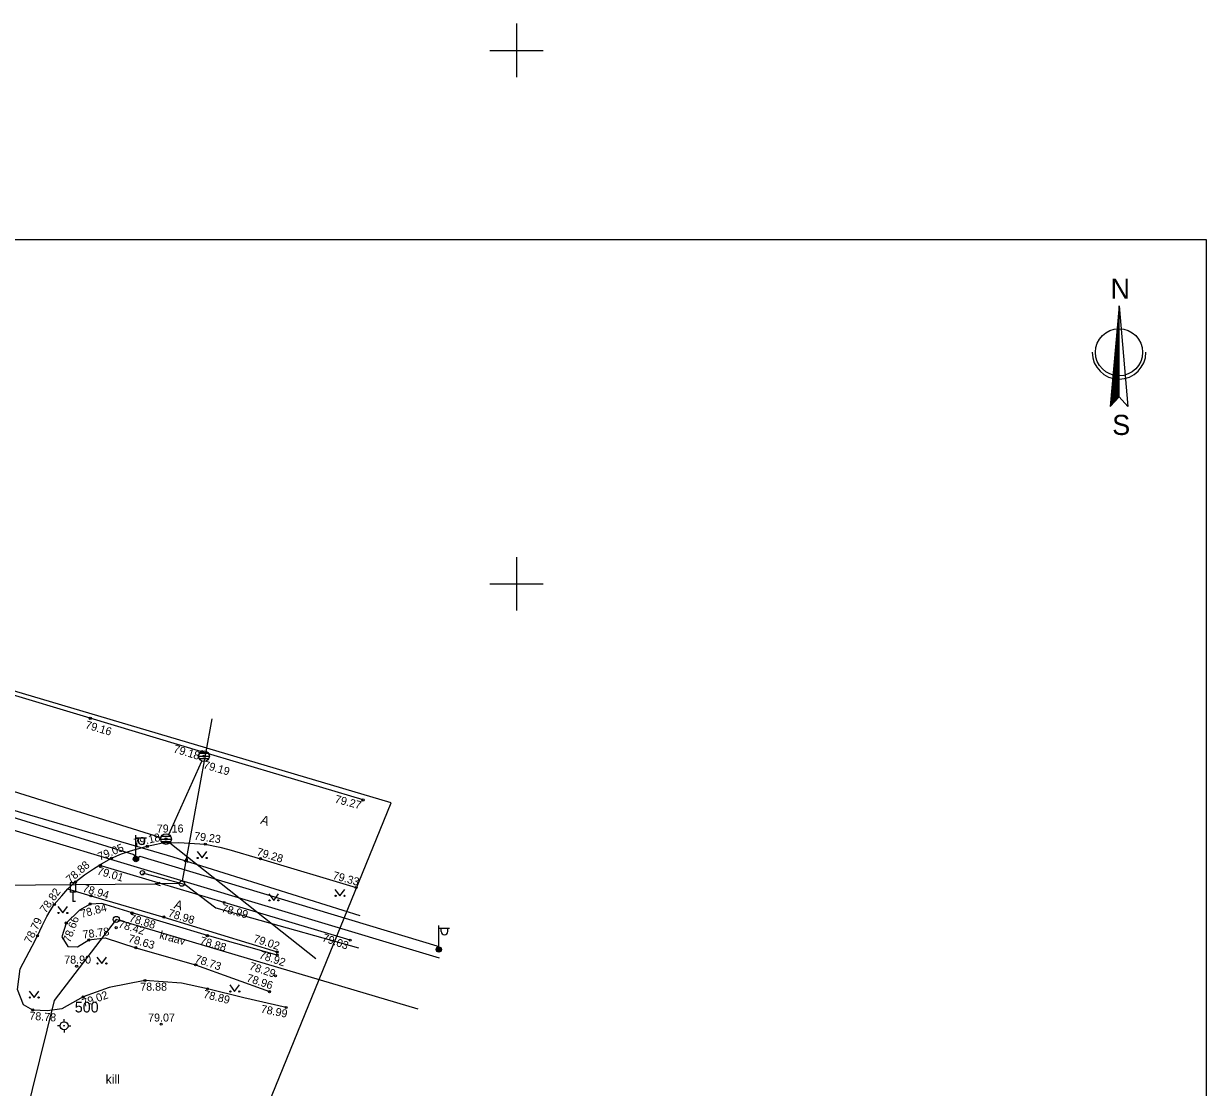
# Model space of a CAD drawing. Extents: x 632380 to 632665, y 6446648 to 6446852.
# Drawn here: x 632553.8 to 632664.6, y 6446752.8 to 6446852.5 of the extents above; entities that cross this region are included whole.
import ezdxf

# ---------------------------------------------------------------- set-up
doc = ezdxf.new("R2010")
doc.units = 0
for name, color, linetype in [('ALUSVORK', 7, 'Continuous'), ('HALJASTUS', 7, 'Continuous'), ('KORGUS', 7, 'Continuous'), ('LIIKLUS', 7, 'Continuous'), ('MOOTPIIR', 7, 'Continuous'), ('MPKAABEL', 7, 'Continuous'), ('MPOHULIIN', 7, 'Continuous'), ('PIIR', 7, 'Continuous'), ('POST', 7, 'Continuous'), ('SITRASS', 7, 'Continuous'), ('SKKAEV', 7, 'Continuous'), ('SKTRASS', 7, 'Continuous'), ('TEE', 7, 'Continuous'), ('VEEKOGU', 7, 'Continuous'), ('VORK', 7, 'Continuous'), ('VORMISTUS', 7, 'Continuous')]:
    doc.layers.add(name, color=color, linetype=linetype)

msp = doc.modelspace()

# ---------------------------------------------------------------- linework, layer by layer
at = {"layer": 'ALUSVORK'}
for p, q in [((632557.61, 6446758.97), (632557.61, 6446759.22)), ((632557.24, 6446758.6), (632556.99, 6446758.6)), ((632557.61, 6446758.22), (632557.61, 6446757.97)), ((632557.99, 6446758.6), (632558.24, 6446758.6))]:
    msp.add_line(p, q, dxfattribs=at)
for radius in [0.375, 0.022]:
    msp.add_circle((632557.61, 6446758.6), radius, dxfattribs=at)
at = {"layer": 'HALJASTUS'}
for p, q in [((632570.07, 6446774.94), (632570.53, 6446774.33)), ((632570.53, 6446774.33), (632570.98, 6446774.94)), ((632582.99, 6446771.38), (632583.45, 6446770.77)), ((632583.45, 6446770.77), (632583.9, 6446771.38)), ((632576.79, 6446770.95), (632577.25, 6446770.35)), ((632577.25, 6446770.35), (632577.7, 6446770.95)), ((632557.01, 6446769.78), (632557.48, 6446769.17)), ((632557.48, 6446769.17), (632557.92, 6446769.78)), ((632560.67, 6446765.04), (632561.14, 6446764.44)), ((632561.14, 6446764.44), (632561.58, 6446765.04)), ((632573.13, 6446762.43), (632573.59, 6446761.82)), ((632573.59, 6446761.82), (632574.04, 6446762.43)), ((632554.33, 6446761.86), (632554.79, 6446761.25)), ((632554.79, 6446761.25), (632555.24, 6446761.86))]:
    msp.add_line(p, q, dxfattribs=at)
for centre in [(632570.13, 6446774.33), (632570.96, 6446774.33), (632576.85, 6446770.35), (632577.68, 6446770.35), (632583.05, 6446770.77), (632583.88, 6446770.77), (632557.08, 6446769.17), (632557.91, 6446769.17), (632560.74, 6446764.44), (632561.57, 6446764.44), (632554.39, 6446761.25), (632555.22, 6446761.25), (632573.19, 6446761.82), (632574.02, 6446761.82)]:
    msp.add_circle(centre, 0.055, dxfattribs=at)
at = {"layer": 'KORGUS'}
for centre in [(632560.06, 6446787.41), (632570.51, 6446784.28), (632570.72, 6446783.86), (632585.62, 6446779.76), (632565.4, 6446775.42), (632567.16, 6446776.1), (632570.84, 6446775.62), (632562.05, 6446774.31), (632576.01, 6446774.26), (632561, 6446773.6), (632558.67, 6446772.08), (632584.98, 6446771.55), (632556.69, 6446769.96), (632560.05, 6446770.01), (632560.12, 6446770.78), (632572.6, 6446770.16), (632563.97, 6446769.17), (632566.96, 6446768.79), (632557.81, 6446768.23), (632562.49, 6446767.79), (632555.11, 6446767.03), (632559.92, 6446766.64), (632571.03, 6446767.05), (632584.41, 6446766.62), (632564.33, 6446765.92), (632577.58, 6446765.52), (632569.93, 6446764.32), (632577.57, 6446765.23), (632558.79, 6446764.18), (632577.41, 6446763.28), (632565.18, 6446762.85), (632571.04, 6446762.07), (632559.39, 6446761.3), (632576.85, 6446761.8), (632554.68, 6446760.08), (632578.42, 6446760.32), (632566.7, 6446758.75)]:
    msp.add_circle(centre, 0.1, dxfattribs=at)
at = {"layer": 'LIIKLUS'}
for p, q in [((632558.18, 6446771.99), (632558.18, 6446771.13)), ((632558.68, 6446771.99), (632558.18, 6446771.99)), ((632558.68, 6446771.13), (632558.18, 6446771.13)), ((632558.43, 6446771.13), (632558.43, 6446770.24)), ((632558.68, 6446771.99), (632558.68, 6446771.13)), ((632558.68, 6446770.24), (632558.43, 6446770.24))]:
    msp.add_line(p, q, dxfattribs=at)
at = {"layer": 'MOOTPIIR'}
msp.add_lwpolyline([(632442.97, 6446822.55), (632404.11, 6446797.03), (632392.41, 6446758.8), (632437.77, 6446745.21), (632424.04, 6446697.56), (632443.41, 6446684.09), (632546.18, 6446674.89), (632556.93, 6446702.62), (632588.26, 6446779.5), (632442.97, 6446822.55)], close=True, dxfattribs=at)
at = {"layer": 'MPKAABEL'}
for points in [[(632415.7, 6446819.38), (632416.02, 6446819.67), (632446.26, 6446810.68), (632446.55, 6446810.22), (632446.74, 6446810.54), (632476.53, 6446801.44), (632476.7, 6446800.97), (632477.01, 6446801.27), (632506.58, 6446792.3), (632506.73, 6446791.88), (632507.11, 6446792.15), (632535.59, 6446783.48), (632535.84, 6446783.03), (632536.27, 6446783.24), (632564.15, 6446774.64), (632564.34, 6446774.22)], [(632564.34, 6446774.22), (632564.69, 6446774.48), (632592.52, 6446766.1), (632592.72, 6446765.75)], [(632568.65, 6446771.92), (632568.96, 6446771.84), (632571.82, 6446769.64), (632585.18, 6446765.91)]]:
    msp.add_lwpolyline(points, dxfattribs=at)
at = {"layer": 'MPOHULIIN'}
for p, q in [((632568.7, 6446772.17), (632569.1, 6446774.38)), ((632569.1, 6446774.38), (632568.87, 6446773.97)), ((632569.1, 6446774.38), (632569.17, 6446773.91)), ((632566.15, 6446771.9), (632566.6, 6446772.05)), ((632568.4, 6446771.92), (632566.15, 6446771.9)), ((632566.15, 6446771.9), (632566.6, 6446771.76)), ((632568.65, 6446771.92), (632568.65, 6446771.92)), ((632568.65, 6446771.92), (632568.65, 6446771.92))]:
    msp.add_line(p, q, dxfattribs=at)
for points in [[(632569.1, 6446774.38), (632571.49, 6446787.37)], [(632521.21, 6446771.52), (632566.15, 6446771.9)]]:
    msp.add_lwpolyline(points, dxfattribs=at)
at = {"layer": 'PIIR'}
for points in [[(632425.88, 6446814.84), (632525.73, 6446785.07), (632592.74, 6446764.97)], [(632590.77, 6446760.16), (632562.5, 6446768.57), (632556.69, 6446760.96), (632547.02, 6446722.04), (632545.2, 6446723.26), (632535.44, 6446725.3)]]:
    msp.add_lwpolyline(points, dxfattribs=at)
msp.add_circle((632562.5, 6446768.57), 0.285, dxfattribs=at)
at = {"layer": 'POST'}
for p, q in [((632564.34, 6446774.47), (632564.34, 6446776.47)), ((632564.34, 6446776.22), (632565.34, 6446776.22)), ((632564.57, 6446775.9), (632564.57, 6446776.22)), ((632565.18, 6446775.9), (632565.18, 6446776.22)), ((632564.34, 6446774.22), (632564.34, 6446774.22)), ((632592.72, 6446766), (632592.72, 6446768)), ((632592.72, 6446767.75), (632593.72, 6446767.75)), ((632592.95, 6446767.43), (632592.95, 6446767.75)), ((632593.56, 6446767.43), (632593.56, 6446767.75)), ((632592.72, 6446765.75), (632592.72, 6446765.75))]:
    msp.add_line(p, q, dxfattribs=at)
msp.add_lwpolyline([(632564.95, 6446772.94), (632568.65, 6446771.92)], dxfattribs=at)
for centre, radius in [((632564.34, 6446774.22), 0.25), ((632564.34, 6446774.22), 0.225), ((632564.34, 6446774.22), 0.2), ((632564.34, 6446774.22), 0.175), ((632564.34, 6446774.22), 0.15), ((632564.34, 6446774.22), 0.125), ((632564.34, 6446774.22), 0.1), ((632564.34, 6446774.22), 0.075), ((632564.34, 6446774.22), 0.05), ((632564.34, 6446774.22), 0.025), ((632564.95, 6446772.94), 0.2), ((632568.65, 6446771.92), 0.25), ((632592.72, 6446765.75), 0.25), ((632592.72, 6446765.75), 0.225), ((632592.72, 6446765.75), 0.2), ((632592.72, 6446765.75), 0.175), ((632592.72, 6446765.75), 0.15), ((632592.72, 6446765.75), 0.125), ((632592.72, 6446765.75), 0.1), ((632592.72, 6446765.75), 0.075), ((632592.72, 6446765.75), 0.05), ((632592.72, 6446765.75), 0.025)]:
    msp.add_circle(centre, radius, dxfattribs=at)
for centre in [(632564.87, 6446775.9), (632593.25, 6446767.43)]:
    msp.add_arc(centre, 0.306, 180, 0, dxfattribs=at)
at = {"layer": 'SITRASS'}
msp.add_lwpolyline([(632585.34, 6446768.9), (632567.82, 6446774.39), (632536.79, 6446783.49), (632480.83, 6446800.45), (632439.9, 6446810.9), (632414.92, 6446819.09)], dxfattribs=at)
at = {"layer": 'SKKAEV'}
for p, q in [((632570.22, 6446783.86), (632571.22, 6446783.86)), ((632571.15, 6446784.11), (632570.29, 6446784.11)), ((632571.15, 6446783.61), (632570.29, 6446783.61)), ((632566.66, 6446776.1), (632567.66, 6446776.1)), ((632567.59, 6446776.35), (632566.73, 6446776.35)), ((632567.59, 6446775.85), (632566.73, 6446775.85))]:
    msp.add_line(p, q, dxfattribs=at)
for centre in [(632570.72, 6446783.86), (632567.16, 6446776.1)]:
    msp.add_circle(centre, 0.5, dxfattribs=at)
at = {"layer": 'SKTRASS'}
for points in [[(632485.3, 6446801.77), (632566.68, 6446776.25)], [(632567.41, 6446776.53), (632570.52, 6446783.4)], [(632567.5, 6446775.73), (632581.19, 6446764.91)]]:
    msp.add_lwpolyline(points, dxfattribs=at)
at = {"layer": 'TEE'}
for points in [[(632585.62, 6446779.76), (632570.51, 6446784.28), (632560.06, 6446787.41), (632551.48, 6446789.98), (632538.84, 6446793.76), (632529.2, 6446796.65), (632518.77, 6446799.74), (632501.92, 6446804.78), (632488.41, 6446808.82), (632467.97, 6446814.98), (632444.48, 6446822.03)], [(632554.62, 6446766.07), (632555.11, 6446767.03), (632555.56, 6446767.97), (632555.99, 6446768.83), (632556.29, 6446769.36), (632556.69, 6446769.96), (632557.38, 6446770.79), (632557.96, 6446771.44), (632558.67, 6446772.08), (632559.52, 6446772.73), (632560.35, 6446773.3), (632561.1, 6446773.79), (632562.05, 6446774.31), (632562.98, 6446774.7), (632563.84, 6446775), (632565.4, 6446775.42), (632566.25, 6446775.62), (632566.84, 6446775.74), (632568.35, 6446775.77), (632570.84, 6446775.62), (632572.2, 6446775.34), (632573.04, 6446775.12), (632576.01, 6446774.26), (632584.98, 6446771.55)], [(632584.41, 6446766.62), (632572.6, 6446770.16), (632560.87, 6446773.64)], [(632557.94, 6446771.43), (632560.12, 6446770.78), (632566.96, 6446768.79), (632577.58, 6446765.52)], [(632578.42, 6446760.32), (632574.45, 6446761.22), (632571.04, 6446762.07), (632568.6, 6446762.6), (632565.18, 6446762.85), (632561.84, 6446762.18), (632559.39, 6446761.3), (632557.38, 6446760.18), (632556.06, 6446759.99), (632554.68, 6446760.08), (632553.81, 6446760.55), (632553.24, 6446761.99), (632553.5, 6446763.95), (632554.62, 6446766.07)]]:
    msp.add_lwpolyline(points, dxfattribs=at)
at = {"layer": 'VEEKOGU'}
msp.add_lwpolyline([(632577.57, 6446765.23), (632571.03, 6446767.05), (632563.97, 6446769.17), (632561.15, 6446770.07), (632560.05, 6446770.01), (632559.04, 6446769.42), (632557.81, 6446768.23), (632557.41, 6446766.95), (632557.96, 6446766.04), (632558.87, 6446765.99), (632559.92, 6446766.64), (632561.44, 6446766.85), (632564.33, 6446765.92), (632569.93, 6446764.32), (632576.85, 6446761.8)], dxfattribs=at)
at = {"layer": 'VORK'}
for p, q in [((632600, 6446852.5), (632600, 6446847.5)), ((632597.5, 6446850), (632602.5, 6446850)), ((632600, 6446802.5), (632600, 6446797.5)), ((632597.5, 6446800), (632602.5, 6446800))]:
    msp.add_line(p, q, dxfattribs=at)
at = {"layer": 'VORMISTUS'}
for p, q in [((632656.46, 6446826.06), (632655.63, 6446816.63)), ((632656.39, 6446825.34), (632656.46, 6446825.34)), ((632656.4, 6446825.43), (632656.46, 6446825.43)), ((632656.41, 6446825.53), (632656.46, 6446825.53)), ((632656.42, 6446825.62), (632656.46, 6446825.62)), ((632656.43, 6446825.72), (632656.46, 6446825.72)), ((632656.44, 6446825.91), (632656.46, 6446825.91)), ((632656.44, 6446825.81), (632656.46, 6446825.81)), ((632656.45, 6446826), (632656.46, 6446826)), ((632656.46, 6446826.06), (632657.28, 6446816.63)), ((632656.46, 6446817.52), (632656.46, 6446826.06)), ((632656.29, 6446824.2), (632656.46, 6446824.2)), ((632656.3, 6446824.3), (632656.46, 6446824.3)), ((632656.31, 6446824.39), (632656.46, 6446824.39)), ((632656.32, 6446824.49), (632656.46, 6446824.49)), ((632656.33, 6446824.58), (632656.46, 6446824.58)), ((632656.34, 6446824.77), (632656.46, 6446824.77)), ((632656.34, 6446824.68), (632656.46, 6446824.68)), ((632656.35, 6446824.86), (632656.46, 6446824.86)), ((632656.36, 6446824.96), (632656.46, 6446824.96)), ((632656.37, 6446825.05), (632656.46, 6446825.05)), ((632656.38, 6446825.15), (632656.46, 6446825.15)), ((632656.39, 6446825.24), (632656.46, 6446825.24)), ((632656.2, 6446823.16), (632656.46, 6446823.16)), ((632656.21, 6446823.26), (632656.46, 6446823.26)), ((632656.22, 6446823.35), (632656.46, 6446823.35)), ((632656.23, 6446823.45), (632656.46, 6446823.45)), ((632656.24, 6446823.63), (632656.46, 6446823.63)), ((632656.24, 6446823.54), (632656.46, 6446823.54)), ((632656.25, 6446823.73), (632656.46, 6446823.73)), ((632656.26, 6446823.82), (632656.46, 6446823.82)), ((632656.27, 6446823.92), (632656.46, 6446823.92)), ((632656.28, 6446824.01), (632656.46, 6446824.01)), ((632656.29, 6446824.11), (632656.46, 6446824.11)), ((632656.1, 6446822.03), (632656.46, 6446822.03)), ((632656.11, 6446822.12), (632656.46, 6446822.12)), ((632656.12, 6446822.22), (632656.46, 6446822.22)), ((632656.13, 6446822.31), (632656.46, 6446822.31)), ((632656.14, 6446822.4), (632656.46, 6446822.4)), ((632656.15, 6446822.59), (632656.46, 6446822.59)), ((632656.15, 6446822.5), (632656.46, 6446822.5)), ((632656.16, 6446822.69), (632656.46, 6446822.69)), ((632656.17, 6446822.78), (632656.46, 6446822.78)), ((632656.18, 6446822.88), (632656.46, 6446822.88)), ((632656.19, 6446822.97), (632656.46, 6446822.97)), ((632656.2, 6446823.07), (632656.46, 6446823.07)), ((632656, 6446820.89), (632656.46, 6446820.89)), ((632656.01, 6446820.99), (632656.46, 6446820.99)), ((632656.02, 6446821.08), (632656.46, 6446821.08)), ((632656.03, 6446821.17), (632656.46, 6446821.17)), ((632656.04, 6446821.27), (632656.46, 6446821.27)), ((632656.05, 6446821.46), (632656.46, 6446821.46)), ((632656.05, 6446821.36), (632656.46, 6446821.36)), ((632656.06, 6446821.55), (632656.46, 6446821.55)), ((632656.07, 6446821.65), (632656.46, 6446821.65)), ((632656.08, 6446821.74), (632656.46, 6446821.74)), ((632656.09, 6446821.84), (632656.46, 6446821.84)), ((632656.1, 6446821.93), (632656.46, 6446821.93)), ((632655.91, 6446819.85), (632656.46, 6446819.85)), ((632655.92, 6446819.94), (632656.46, 6446819.94)), ((632655.93, 6446820.04), (632656.46, 6446820.04)), ((632655.94, 6446820.13), (632656.46, 6446820.13)), ((632655.95, 6446820.32), (632656.46, 6446820.32)), ((632655.95, 6446820.23), (632656.46, 6446820.23)), ((632655.96, 6446820.42), (632656.46, 6446820.42)), ((632655.97, 6446820.51), (632656.46, 6446820.51)), ((632655.98, 6446820.61), (632656.46, 6446820.61)), ((632655.99, 6446820.7), (632656.46, 6446820.7)), ((632656, 6446820.8), (632656.46, 6446820.8)), ((632655.81, 6446818.71), (632656.46, 6446818.71)), ((632655.82, 6446818.81), (632656.46, 6446818.81)), ((632655.83, 6446818.9), (632656.46, 6446818.9)), ((632655.84, 6446819), (632656.46, 6446819)), ((632655.85, 6446819.09), (632656.46, 6446819.09)), ((632655.86, 6446819.28), (632656.46, 6446819.28)), ((632655.86, 6446819.19), (632656.46, 6446819.19)), ((632655.87, 6446819.38), (632656.46, 6446819.38)), ((632655.88, 6446819.47), (632656.46, 6446819.47)), ((632655.89, 6446819.57), (632656.46, 6446819.57)), ((632655.9, 6446819.66), (632656.46, 6446819.66)), ((632655.91, 6446819.76), (632656.46, 6446819.76)), ((632655.71, 6446817.58), (632656.46, 6446817.58)), ((632655.72, 6446817.67), (632656.46, 6446817.67)), ((632655.73, 6446817.77), (632656.46, 6446817.77)), ((632655.74, 6446817.86), (632656.46, 6446817.86)), ((632655.75, 6446817.96), (632656.46, 6446817.96)), ((632655.76, 6446818.15), (632656.46, 6446818.15)), ((632655.76, 6446818.05), (632656.46, 6446818.05)), ((632655.77, 6446818.24), (632656.46, 6446818.24)), ((632655.78, 6446818.34), (632656.46, 6446818.34)), ((632655.79, 6446818.43), (632656.46, 6446818.43)), ((632655.8, 6446818.53), (632656.46, 6446818.53)), ((632655.81, 6446818.62), (632656.46, 6446818.62)), ((632655.63, 6446816.63), (632656.46, 6446817.52)), ((632655.64, 6446816.73), (632655.72, 6446816.73)), ((632655.65, 6446816.82), (632655.81, 6446816.82)), ((632655.66, 6446816.92), (632655.89, 6446816.92)), ((632655.67, 6446817.11), (632656.07, 6446817.11)), ((632655.67, 6446817.01), (632655.98, 6446817.01)), ((632655.68, 6446817.2), (632656.16, 6446817.2)), ((632655.69, 6446817.3), (632656.25, 6446817.3)), ((632655.7, 6446817.39), (632656.33, 6446817.39)), ((632655.71, 6446817.48), (632656.42, 6446817.48)), ((632656.46, 6446817.52), (632657.28, 6446816.63))]:
    msp.add_line(p, q, dxfattribs=at)
msp.add_lwpolyline([(632664.64, 6446659.77), (632379.64, 6446659.77), (632379.64, 6446832.27), (632664.64, 6446832.27), (632664.64, 6446659.77)], dxfattribs=at)
msp.add_circle((632656.46, 6446821.71), 2.21, dxfattribs=at)
msp.add_arc((632656.46, 6446821.71), 2.52, 180, 0, dxfattribs=at)

# ---------------------------------------------------------------- texts
at = {"layer": 'ALUSVORK'}
msp.add_text('500', height=1, dxfattribs=at).set_placement((632558.61, 6446759.85))
at = {"layer": 'KORGUS'}
for s, rotation, p in [('79.16', 343.3748, (632559.53, 6446786.49)), ('79.18', 343.1404, (632567.79, 6446784.24)), ('79.19', 343.8823, (632570.59, 6446782.74)), ('79.27', 345.2756, (632582.92, 6446779.52)), ('79.18', 12.994, (632564.23, 6446775.37)), ('79.23', 352.5473, (632569.75, 6446776.03)), ('79.05', 21.9675, (632560.95, 6446774.07)), ('79.28', 343.1821, (632575.59, 6446774.59)), ('78.88', 40.9916, (632558.18, 6446771.91)), ('79.01', 343.4508, (632560.64, 6446772.81)), ('79.33', 344.6097, (632582.72, 6446772.37)), ('78.82', 54.8177, (632555.88, 6446769.11)), ('78.94', 343.3828, (632559.28, 6446771.18)), ('78.84', 15.2035, (632559.25, 6446768.7)), ('78.99', 344.8981, (632572.3, 6446769.29)), ('78.66', 70.011, (632558.17, 6446766.34)), ('78.88', 343.4972, (632563.64, 6446768.38)), ('78.98', 342.9066, (632567.29, 6446768.85)), ('78.79', 64.411, (632554.5, 6446766.25)), ('78.78', 7.3411, (632559.39, 6446766.77)), ('78.42', 343.2898, (632562.63, 6446767.83)), ('78.63', 343.8367, (632563.55, 6446766.47)), ('78.88', 343.6384, (632570.27, 6446766.26)), ('79.02', 341.8512, (632575.28, 6446766.47)), ('79.03', 340.5291, (632581.73, 6446766.56)), ('78.92', 341.6155, (632575.82, 6446764.94)), ('78.73', 341.1661, (632569.8, 6446764.58)), ('78.29', 341.5947, (632574.89, 6446763.89)), ('78.96', 341.8807, (632574.64, 6446762.78)), ('79.02', 19.7463, (632559.44, 6446760.35)), ('78.89', 346.1008, (632570.6, 6446761.24)), ('78.78', 355.8553, (632554.33, 6446759.18)), ('78.99', 348.6603, (632575.99, 6446759.84))]:
    msp.add_text(s, height=0.75, rotation=rotation, dxfattribs=at).set_placement(p)
for s, p in [('79.16', (632566.29, 6446776.71)), ('78.90', (632557.62, 6446764.43)), ('78.88', (632564.74, 6446761.89)), ('79.07', (632565.48, 6446759))]:
    msp.add_text(s, height=0.75, dxfattribs=at).set_placement(p)
at = {"layer": 'TEE'}
for rotation, p in [(341.7278, (632575.95, 6446777.56)), (341.9661, (632567.84, 6446769.64))]:
    msp.add_text('A', height=0.85, rotation=rotation, dxfattribs=at).set_placement(p)
msp.add_text('kill', height=0.85, dxfattribs=at).set_placement((632561.5, 6446753.17))
at = {"layer": 'VEEKOGU'}
msp.add_text('kraav', height=0.75, rotation=344.4194, dxfattribs=at).set_placement((632566.49, 6446766.8))
at = {"layer": 'VORMISTUS'}
for s, p in [('N', (632655.66, 6446826.73)), ('S', (632655.82, 6446813.96))]:
    msp.add_text(s, height=1.89, dxfattribs=at).set_placement(p)

doc.saveas('drawing.dxf')
